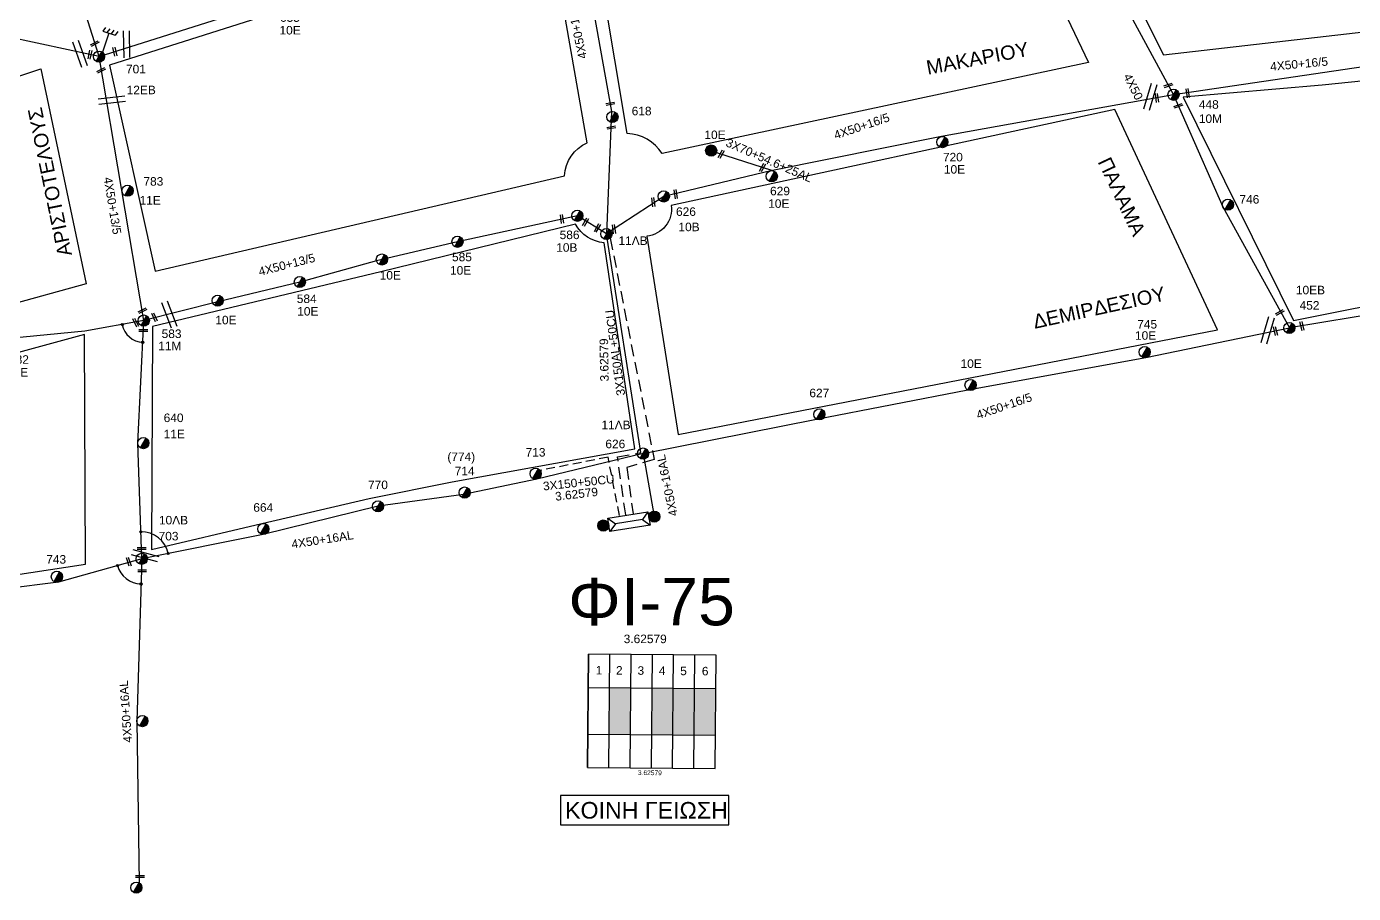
# Model space of a CAD drawing. Header units: millimetres. Extents: x 72 to 3039, y -786 to 786.
# Drawn here: x 650.9 to 931, y 129.3 to 312.3 of the extents above; entities that cross this region are included whole.
import ezdxf
from ezdxf.enums import TextEntityAlignment as Align

# ---------------------------------------------------------------- set-up
doc = ezdxf.new("R2010")
doc.units = ezdxf.units.MM
doc.linetypes.add('DASHED', pattern=[19.05, 12.7, -6.35])
for name, color, linetype in [('Άγνωστα', 7, 'Continuous'), ('Ασφαλειοκιβώτια Χ.Τ 6 αναχωρήσεων', 7, 'Continuous'), ('Γέφυρες Εναέριου Δικτύου', 7, 'Continuous'), ('Γείωση', 7, 'Continuous'), ('Γυμνά εναέρια ΧΤ (3Φ)   4x50AL', 7, 'Continuous'), ('Γυμνά εναέρια ΧΤ και ΦΟΠ (3Φ)   4x50+16AL', 7, 'Continuous'), ('Επιγραφές - Σχήματα', 7, 'Continuous'), ('Καλώδια ΧΤ   3x150+50CU', 7, 'DASHED'), ('Καλώδια ΧΤ   3x150AL+50CU', 7, 'DASHED'), ('Μηχανική τομή', 7, 'Continuous'), ('Στύλος Ξύλινος', 7, 'Continuous'), ('Στύλος Ξύλινος @ 1', 7, 'Continuous'), ('Στύλος ΦΜ', 7, 'Continuous'), ('Στύλος ΦΜ @ 1', 7, 'Continuous'), ('Συνδέσεις', 7, 'Continuous'), ('Συνεστραμμένα ΧΤ   3x70+54.6+25 AL', 7, 'SYN_LINE'), ('Τομή', 7, 'Continuous'), ('Υποσταθμός πόλεως', 7, 'Continuous'), ('Υπόβαθρο ΔΕΗ', 7, 'Continuous')]:
    doc.layers.add(name, color=color, linetype=linetype)
doc.styles.get("Standard").update_dxf_attribs({"font": 'arial.ttf'})
doc.linetypes.add('SYN_LINE', pattern='A,0.5,-0.0001,["/\\/\\/\\/",Standard,S=0.1,R=0,X=0,Y=-0.05],-0.25', length=0.7501)

# ---------------------------------------------------------------- blocks, each defined once
blk = doc.blocks.new('ΥΠΑΡΧΩΝ ΤΣΙΜΕΝΤΕΝΙΟΣ ΣΤΥΛΟΣ')
at = {"layer": 'Στύλος ΦΜ'}
blk.add_hatch(color=7, dxfattribs=at).paths.add_polyline_path([(-1.29, -2.28, 0.574793), (2.62, 0, 0.268822), (1.3, 2.27)])
at = {"layer": 'Στύλος ΦΜ', "color": 7}
blk.add_line((-1.29, -2.28), (1.3, 2.27), dxfattribs=at)
blk.add_circle((0, 0), 2.62, dxfattribs=at)
at = {"layer": 'Στύλος ΦΜ', "flags": 4}
for tag, p in [('ΤΥΠΟΣ', (-4.91, 3.03)), ('ΑΡΙΘΜΟΣ', (-4.68, 8.05))]:
    blk.add_attdef(tag, p, '', height=4, dxfattribs=at)
blk = doc.blocks.new('ΓΕΙΩΣΗ')
at = {"layer": 'Γείωση', "ltscale": 40}
for p, q in [((-2.34, 11.45), (-3, 9.45)), ((-0.34, 11.45), (-1, 9.45)), ((0, 9.45), (0, 0)), ((1.66, 11.45), (1, 9.45)), ((3.66, 11.45), (3, 9.45))]:
    blk.add_line(p, q, dxfattribs=at)
blk.add_lwpolyline([(-3, 9.45), (3, 9.45)], dxfattribs=at)
blk = doc.blocks.new('ΤΟΜΗ')
at = {"layer": 'Τομή', "ltscale": 40}
for p, q in [((-5.68, 0), (5.68, 0)), ((5.68, -2.33), (-5.68, -2.33))]:
    blk.add_line(p, q, dxfattribs=at)
blk = doc.blocks.new('ΜΗΧΑΝΙΚΗ ΤΟΜΗ')
at = {"layer": 'Μηχανική τομή', "ltscale": 40}
for p, q in [((-1.89, 0.78), (1.89, 0.78)), ((1.89, 0), (-1.89, 0))]:
    blk.add_line(p, q, dxfattribs=at)
blk = doc.blocks.new('ΥΠΑΡΧΩΝ ΞΥΛΙΝΟΣ ΣΤΥΛΟΣ')
at = {"layer": 'Στύλος Ξύλινος'}
h = blk.add_hatch(color=7, dxfattribs=at)
h.paths.add_polyline_path([(-2.62, 0, 0.270008), (-1.29, -2.28), (1.3, 2.27, 0.576266)])
h.paths.add_polyline_path([(-1.29, -2.28, 0.574793), (2.62, 0, 0.268822), (1.3, 2.27)])
at = {"layer": 'Στύλος Ξύλινος', "color": 7}
blk.add_line((-1.29, -2.28), (1.3, 2.27), dxfattribs=at)
blk.add_circle((0, 0), 2.62, dxfattribs=at)
at = {"layer": 'Στύλος Ξύλινος', "flags": 4}
for tag, p in [('ΑΡΙΘΜΟΣ', (-4.91, 8.6)), ('ΤΥΠΟΣ', (-4.85, 3.39))]:
    blk.add_attdef(tag, p, '', height=4, dxfattribs=at)
blk = doc.blocks.new('ΥΠΟΣΤΑΘΜΟΣ ΠΟΛΕΩΣ')
at = {"layer": 'Υποσταθμός πόλεως', "linetype": 'Continuous', "ltscale": 40}
blk.add_lwpolyline([(-8.57, 2.82), (8.57, 2.82), (8.57, -2.82), (-8.57, -2.82)], close=True, dxfattribs=at)
for points in [[(-5.75, 0), (-8.57, 2.82)], [(5.75, 0), (8.57, 2.82)], [(-8.57, -2.82), (-5.75, 0)], [(-5.75, 0), (5.75, 0)], [(8.57, -2.82), (5.75, 0)]]:
    blk.add_lwpolyline(points, dxfattribs=at)
at = {"layer": 'Υποσταθμός πόλεως', "linetype": 'SYN_LINE', "ltscale": 40, "flags": 1}
for tag, p in [('ΜΕΤΑΣΧΗΜΑΤΙΣΜΟΣ', (10.6, 2.39)), ('ΙΣΧΥΣ', (10.58, -0.41)), ('ΑΡΙΘΜΟΣ', (10.7, -3.13))]:
    blk.add_attdef(tag, p, '', height=1.8, dxfattribs=at)
blk = doc.blocks.new('ΑΣΦΑΛΕΙΟΚΙΒΩΤΙΟ ΥΠΟΣΤΑΘΜΟΥ 6Α ΑΝΑΧΩΡΗΣΕΩΝ__')
at = {"layer": 'Ασφαλειοκιβώτια Χ.Τ 6 αναχωρήσεων', "ltscale": 40}
for p, q in [((0, 0), (0.21, 23.91)), ((4.5, -0.04), (4.71, 23.87)), ((9, -0.08), (9.21, 23.83)), ((13.5, -0.12), (13.71, 23.79)), ((18, -0.16), (18.21, 23.75)), ((22.5, -0.2), (22.71, 23.71)), ((0.15, 16.87), (27.15, 16.63)), ((0.06, 7.04), (27.06, 6.81))]:
    blk.add_line(p, q, dxfattribs=at)
at = {"layer": 'Ασφαλειοκιβώτια Χ.Τ 6 αναχωρήσεων'}
blk.add_lwpolyline([(27, -0.24), (27.21, 23.67), (0.21, 23.91), (0, 0)], close=True, dxfattribs=at)
for s, p in [('1', (1.76, 19.61)), ('2', (6.04, 19.58)), ('3', (10.58, 19.54)), ('4', (15.09, 19.5)), ('5', (19.59, 19.46)), ('6', (24.16, 19.42))]:
    blk.add_text(s, height=1.8, dxfattribs=at).set_placement(p)
at = {"layer": 'Ασφαλειοκιβώτια Χ.Τ 6 αναχωρήσεων', "ltscale": 40}
for tag, height, rotation, p in [('ΟΝΟΜΑ', 2.5, 359.3011, (13.67, 25.23)), ('ΚΕΙΜΕΝΟ 1', 1, 89.5008, (2.2, 3.87)), ('ΚΕΙΜΕΝΟ 2', 1, 89.5008, (6.56, 3.83)), ('ΚΕΙΜΕΝΟ 3', 1, 89.5008, (11.26, 3.79)), ('ΚΕΙΜΕΝΟ 4', 1, 89.5008, (15.74, 3.75)), ('ΚΕΙΜΕΝΟ 5', 1, 89.5008, (20.16, 3.71)), ('ΚΕΙΜΕΝΟ 6', 1, 89.5008, (24.62, 3.67)), ('ΣΧ', 1, 359.3011, (13.19, -1.13))]:
    blk.add_attdef(tag, text='', height=height, rotation=rotation, dxfattribs=at).set_placement(p, align=Align.MIDDLE_CENTER)
blk = doc.blocks.new('_ΣΥΝΔΕΣΗ')
at = {"layer": 'Συνδέσεις', "linetype": 'SYN_LINE', "ltscale": 40}
blk.add_hatch(color=256, dxfattribs=at).paths.add_polyline_path([(0.5, -0.01, 1), (-0.5, -0.01, 1)])
at = {"layer": 'Συνδέσεις'}
blk.add_circle((0, -0.01), 0.5, dxfattribs=at)

msp = doc.modelspace()

# ---------------------------------------------------------------- hatches: boundary and pattern name
at = {"layer": 'Ασφαλειοκιβώτια Χ.Τ 6 αναχωρήσεων'}
for color, points in [(133, [(773.84, 162.95), (778.34, 162.91), (778.43, 172.74), (773.93, 172.78)]), (6, [(782.84, 162.87), (787.34, 162.83), (787.43, 172.66), (782.93, 172.7)]), (30, [(787.34, 162.83), (791.84, 162.79), (791.93, 172.62), (787.43, 172.66)]), (62, [(796.43, 172.58), (791.93, 172.62), (791.84, 162.79), (796.34, 162.75)])]:
    msp.add_hatch(color=color, dxfattribs=at).paths.add_polyline_path(points)

# ---------------------------------------------------------------- linework, layer by layer
at = {"layer": 'Άγνωστα', "color": 30}
msp.add_lwpolyline([(666.2, 305.94), (704.75, 318.17), (723.82, 324.57), (740.42, 329.65), (766.55, 337.99)], dxfattribs=at)
at = {"layer": 'Άγνωστα', "color": 30, "linetype": 'DASHED', "ltscale": 0.2}
msp.add_lwpolyline([(777.36, 209.28), (775.62, 221.45), (780.58, 222.38)], dxfattribs=at)
at = {"layer": 'Άγνωστα', "ltscale": 20}
msp.add_lwpolyline([(781.03, 222.17), (783.4, 208.87)], dxfattribs=at)
at = {"layer": 'Γέφυρες Εναέριου Δικτύου', "ltscale": 20}
for centre, radius, start, end in [((675.65, 250.24), 4.61, 190.1617, 267.1714), ((675.21, 199.96), 5.69, 11.3088, 91.9812), ((675.21, 199.96), 5.31, 195.5724, 268.2643)]:
    msp.add_arc(centre, radius, start, end, dxfattribs=at)
at = {"layer": 'Γυμνά εναέρια ΧΤ (3Φ)   4x50AL', "color": 173}
msp.add_lwpolyline([(666.2, 305.94), (657.74, 332.82), (645.39, 359.38), (612.9, 402.44)], dxfattribs=at)
at = {"layer": 'Γυμνά εναέρια ΧΤ (3Φ)   4x50AL', "color": 30}
for points in [[(863.2, 358.78), (874.45, 332.21), (893, 297.89), (903.38, 274.27), (917.45, 248.68)], [(675.65, 250.24), (663.17, 248), (647.3, 246.49), (625.4, 240.25), (604.9, 234.75), (586.11, 227.92), (567.08, 224.2)]]:
    msp.add_lwpolyline(points, dxfattribs=at)
at = {"layer": 'Γυμνά εναέρια ΧΤ (3Φ)   4x50AL', "color": 6}
msp.add_lwpolyline([(1019.76, 275.18), (997.54, 269.3), (968.46, 259.22), (944.76, 253.2), (917.45, 248.68)], dxfattribs=at)
at = {"layer": 'Γυμνά εναέρια ΧΤ και ΦΟΠ (3Φ)   4x50+16AL', "color": 30}
for points in [[(766.55, 337.99), (774.36, 294.36), (773.3, 268.51)], [(975.74, 306.9), (935.42, 304.16), (893, 297.89)]]:
    msp.add_lwpolyline(points, dxfattribs=at)
at = {"layer": 'Γυμνά εναέρια ΧΤ και ΦΟΠ (3Φ)   4x50+16AL', "color": 2}
msp.add_lwpolyline([(666.2, 305.94), (646.57, 310.17), (619.55, 301.14), (599.81, 293.99), (576.86, 284.94), (546.97, 273.73)], dxfattribs=at)
at = {"layer": 'Γυμνά εναέρια ΧΤ και ΦΟΠ (3Φ)   4x50+16AL', "color": 6}
for points in [[(675.21, 199.96), (674.37, 224.38), (675.65, 250.24), (666.2, 305.94)], [(781.03, 222.17), (758.62, 216.77), (743.15, 213.55), (725.09, 211.04), (700.87, 205.09), (675.21, 199.96)]]:
    msp.add_lwpolyline(points, dxfattribs=at)
at = {"layer": 'Γυμνά εναέρια ΧΤ και ΦΟΠ (3Φ)   4x50+16AL', "color": 62}
msp.add_lwpolyline([(893, 297.89), (844, 289.06), (807.97, 281.85), (785.41, 276.43), (773.3, 268.51)], dxfattribs=at)
at = {"layer": 'Γυμνά εναέρια ΧΤ και ΦΟΠ (3Φ)   4x50+16AL', "color": 30, "ltscale": 0.2}
msp.add_lwpolyline([(780.58, 222.38), (773.3, 268.51), (767.17, 272.35), (741.87, 266.86), (724.75, 262.86), (708.58, 258.37), (691.24, 254.19), (675.65, 250.24)], dxfattribs=at)
at = {"layer": 'Γυμνά εναέρια ΧΤ και ΦΟΠ (3Φ)   4x50+16AL', "color": 133}
msp.add_lwpolyline([(781.03, 222.17), (817.67, 229.42), (849.57, 235.6), (887.13, 242.42), (917.46, 248.68)], dxfattribs=at)
at = {"layer": 'Γυμνά εναέρια ΧΤ και ΦΟΠ (3Φ)   4x50+16AL', "color": 85}
for points in [[(675.21, 199.96), (657.62, 195.04), (635.23, 192.22), (615.59, 188.68), (603.11, 187.11)], [(675.21, 199.96), (674.18, 165.71), (674.65, 131.6)]]:
    msp.add_lwpolyline(points, dxfattribs=at)
at = {"layer": 'Επιγραφές - Σχήματα', "color": 190}
msp.add_lwpolyline([(763.62, 143.82), (799.13, 143.82), (799.13, 149.99), (763.62, 149.99)], close=True, dxfattribs=at)
at = {"layer": 'Καλώδια ΧΤ   3x150+50CU', "color": 6, "ltscale": 0.15}
msp.add_lwpolyline([(776.05, 209.1), (773.65, 221.43), (759.31, 218.6)], dxfattribs=at)
at = {"layer": 'Καλώδια ΧΤ   3x150AL+50CU', "color": 62, "ltscale": 0.2}
msp.add_lwpolyline([(774.09, 267.64), (783.38, 220.93), (777.64, 219.25), (778.91, 209.48)], dxfattribs=at)
at = {"layer": 'Συνεστραμμένα ΧΤ   3x70+54.6+25 AL', "color": 62, "ltscale": 15}
msp.add_lwpolyline([(808.2, 281.88), (794.86, 286.23)], dxfattribs=at)
at = {"layer": 'Υπόβαθρο ΔΕΗ'}
for points in [[(984.19, 361.31), (868.88, 350.06), (890.86, 306.34), (976.75, 316.16), (984.19, 361.31)], [(562.7, 270.73), (583.55, 277.68), (593.84, 282.32), (609, 288.37), (653.93, 303.37), (663.51, 257.98), (612.96, 244.07), (598.51, 239.33), (587.1, 234.02), (578.51, 231.52), (562.7, 270.73)], [(974.63, 305.02), (949.78, 302.55), (924.35, 299.94), (895.01, 297.39), (918.36, 250.26), (944.76, 255.56), (966.83, 259.99), (974.63, 305.02)], [(663.32, 198.83), (663.12, 247.31), (603.94, 231.16), (593.11, 227.1), (586.4, 223.74), (582.66, 222.57), (594.02, 188.26), (663.32, 198.83)]]:
    msp.add_lwpolyline(points, dxfattribs=at)
for points in [[(769.8, 336.85), (854.14, 348.53), (875.03, 304.73), (785.04, 285.49, 0.243065), (777.67, 289.72), (769.8, 336.85)], [(761.21, 333.61), (668.44, 304.15), (678.02, 260.63), (764.42, 280.8, -0.277941), (769.23, 287.77), (761.21, 333.61)], [(902.26, 248.31), (880.61, 294.75), (786.98, 274.54, -0.427728), (781.84, 268.06), (788.47, 226.21), (902.26, 248.31)], [(677.27, 201.9), (700.59, 207.42), (723.25, 212.71), (740.76, 216.2), (779.31, 223.17), (772.8, 266.67, -0.25383), (766.78, 270.6), (725.67, 260.52), (677.49, 249), (677.27, 201.9)]]:
    msp.add_lwpolyline(points, format="xyb", dxfattribs=at)

# ---------------------------------------------------------------- block references
at = {"layer": 'Ασφαλειοκιβώτια Χ.Τ 6 αναχωρήσεων'}
ref = msp.add_blockref('ΑΣΦΑΛΕΙΟΚΙΒΩΤΙΟ ΥΠΟΣΤΑΘΜΟΥ 6Α ΑΝΑΧΩΡΗΣΕΩΝ__', (769.28, 155.95), dxfattribs=at)
ref.add_attrib('ΣΧ', '3.62579', dxfattribs={"ltscale": 40, "height": 1, "rotation": 359.3011}).set_placement((782.47, 154.82), align=Align.MIDDLE_CENTER)
at = {"layer": 'Γείωση', "xscale": 0.4499999999998447, "yscale": 0.4499999999998447, "zscale": 0.4499999999998447, "rotation": 341.3608123780351}
msp.add_blockref('ΓΕΙΩΣΗ', (666.94, 306.86), dxfattribs=at)
at = {"layer": 'Μηχανική τομή'}
for p, xscale, yscale, zscale, rotation in [((665.38, 308.53), 0.4999999999999175, 0.4999999999999175, 0.4999999999999175, 26.90664696949336), ((664.08, 306.4), 0.4999999999999016, 0.4999999999999016, 0.4999999999999016, 257.3414872070115), ((669.34, 306.94), 0.4999999999999206, 0.4999999999999206, 0.4999999999999206, 283.4521363984528), ((666.72, 302.89), 0.4999999999999175, 0.4999999999999175, 0.4999999999999175, 26.90664696949336), ((891.83, 300.05), 0.4999999999997847, 0.4999999999997847, 0.4999999999997847, 198.6449932589422), ((889.68, 297.25), 0.4999999999998553, 0.4999999999998553, 0.4999999999998553, 97.91119188946402), ((896.18, 298.25), 0.4999999999998553, 0.4999999999998553, 0.4999999999998553, 97.91119188946402), ((774.1, 296.18), 0.4999999999997565, 0.4999999999997565, 0.4999999999997565, 189.2976279951109), ((893.94, 295.74), 0.4999999999997847, 0.4999999999997847, 0.4999999999997847, 198.6449932589422), ((774.3, 291.16), 0.4999999999997565, 0.4999999999997565, 0.4999999999997565, 189.2976279951109), ((797.68, 285.24), 0.4999999999998969, 0.4999999999998969, 0.4999999999998969, 59.95148867178274), ((806.42, 282.42), 0.4999999999998969, 0.4999999999998969, 0.4999999999998969, 59.95148867178274), ((788.11, 276.95), 0.4999999999998553, 0.4999999999998553, 0.4999999999998553, 97.91119188946402), ((783.37, 275.25), 0.4999999999998553, 0.4999999999998553, 0.4999999999998553, 97.91119188946402), ((764.1, 271.7), 0.4999999999998553, 0.4999999999998553, 0.4999999999998553, 97.91119188946402), ((769.05, 270.92), 0.4999999999998864, 0.4999999999998864, 0.4999999999998864, 59.95148867178482), ((771.57, 269.68), 0.4999999999998969, 0.4999999999998969, 0.4999999999998969, 59.95148867178274), ((775.08, 269.56), 0.4999999999998553, 0.4999999999998553, 0.4999999999998553, 97.91119188946402), ((675.27, 252.48), 0.4999999999999111, 0.4999999999999111, 0.4999999999999111, 207.0218256909921), ((915.51, 251.76), 0.4999999999997708, 0.4999999999997708, 0.4999999999997708, 29.91992521903267), ((674.1, 249.89), 0.4999999999999088, 0.4999999999999088, 0.4999999999999088, 115.1477417711237), ((678.1, 251.02), 0.4999999999999088, 0.4999999999999088, 0.4999999999999088, 115.1477417711237), ((920.28, 249.12), 0.4999999999997619, 0.4999999999997619, 0.4999999999997619, 103.9647114251165), ((914.71, 248.07), 0.4999999999997619, 0.4999999999997619, 0.4999999999997619, 103.9647114251165), ((672.28, 199.29), 0.4999999999999156, 0.4999999999999156, 0.4999999999999156, 288.4660415104709)]:
    msp.add_blockref('ΜΗΧΑΝΙΚΗ ΤΟΜΗ', p, dxfattribs=dict(at, xscale=xscale, yscale=yscale, zscale=zscale, rotation=rotation))
for p, xscale, yscale, zscale in [((675.54, 247.95), 0.4999999999998863, 0.4999999999998863, 0.4999999999998863), ((675.21, 201.94), 0.4999999999998863, 0.4999999999998863, 0.4999999999998863), ((675.3, 197.24), 0.4999999999999111, 0.4999999999999111, 0.4999999999999111), ((674.82, 132.72), 0.4999999999998863, 0.4999999999998863, 0.4999999999998863)]:
    msp.add_blockref('ΜΗΧΑΝΙΚΗ ΤΟΜΗ', p, dxfattribs=dict(at, xscale=xscale, yscale=yscale, zscale=zscale))
at = {"layer": 'Στύλος Ξύλινος @ 1', "ltscale": 40}
ref = msp.add_blockref('ΥΠΑΡΧΩΝ ΞΥΛΙΝΟΣ ΣΤΥΛΟΣ', (795.41, 286.12), dxfattribs=dict(at, xscale=0.4499999999998181, yscale=0.4499999999998181, zscale=0.4499999999998181))
ref.add_attrib('ΤΥΠΟΣ', '10Ε', (793.98, 288.54), dxfattribs={"layer": 'Στύλος Ξύλινος', "height": 1.8, "flags": 4})
at = {"layer": 'Στύλος Ξύλινος @ 1', "ltscale": 40, "xscale": 0.4499999999998181, "yscale": 0.4499999999998181, "zscale": 0.4499999999998181}
for p in [(783.4, 208.87), (772.64, 206.98)]:
    msp.add_blockref('ΥΠΑΡΧΩΝ ΞΥΛΙΝΟΣ ΣΤΥΛΟΣ', p, dxfattribs=at)
at = {"layer": 'Στύλος ΦΜ @ 1', "ltscale": 40}
ref = msp.add_blockref('ΥΠΑΡΧΩΝ ΤΣΙΜΕΝΤΕΝΙΟΣ ΣΤΥΛΟΣ', (704.75, 318.17), dxfattribs=dict(at, xscale=0.4499999999998181, yscale=0.4499999999998181, zscale=0.4499999999998181))
ref.add_attrib('ΤΥΠΟΣ', '10Ε', (704.29, 310.61), dxfattribs={"layer": 'Στύλος ΦΜ', "height": 1.8, "flags": 4})
ref.add_attrib('ΑΡΙΘΜΟΣ', '635', (704.39, 313.28), dxfattribs={"layer": 'Στύλος ΦΜ', "height": 1.8, "flags": 4})
ref = msp.add_blockref('ΥΠΑΡΧΩΝ ΤΣΙΜΕΝΤΕΝΙΟΣ ΣΤΥΛΟΣ', (666.2, 305.94), dxfattribs=dict(at, xscale=0.4499999999998181, yscale=0.4499999999998181, zscale=0.4499999999998181))
ref.add_attrib('ΤΥΠΟΣ', '12ΕΒ', (672.03, 298), dxfattribs={"layer": 'Στύλος ΦΜ', "height": 1.8, "flags": 4})
ref.add_attrib('ΑΡΙΘΜΟΣ', '701', (671.89, 302.41), dxfattribs={"layer": 'Στύλος ΦΜ', "height": 1.8, "flags": 4})
ref = msp.add_blockref('ΥΠΑΡΧΩΝ ΤΣΙΜΕΝΤΕΝΙΟΣ ΣΤΥΛΟΣ', (893, 297.89), dxfattribs=dict(at, xscale=0.4499999999998181, yscale=0.4499999999998181, zscale=0.4499999999998181))
ref.add_attrib('ΤΥΠΟΣ', '10Μ', (898.35, 291.94), dxfattribs={"layer": 'Στύλος ΦΜ', "height": 1.8, "flags": 4})
ref.add_attrib('ΑΡΙΘΜΟΣ', '448', (898.35, 294.94), dxfattribs={"layer": 'Στύλος ΦΜ', "height": 1.8, "flags": 4})
ref = msp.add_blockref('ΥΠΑΡΧΩΝ ΤΣΙΜΕΝΤΕΝΙΟΣ ΣΤΥΛΟΣ', (774.57, 293.2), dxfattribs=dict(at, xscale=0.4499999999998181, yscale=0.4499999999998181, zscale=0.4499999999998181))
ref.add_attrib('ΑΡΙΘΜΟΣ', '618', (778.63, 293.56), dxfattribs={"layer": 'Στύλος ΦΜ', "height": 1.8, "flags": 4})
ref = msp.add_blockref('ΥΠΑΡΧΩΝ ΤΣΙΜΕΝΤΕΝΙΟΣ ΣΤΥΛΟΣ', (844.21, 287.9), dxfattribs=dict(at, xscale=0.4499999999998181, yscale=0.4499999999998181, zscale=0.4499999999998181))
ref.add_attrib('ΤΥΠΟΣ', '10Ε', (844.53, 281.25), dxfattribs={"layer": 'Στύλος ΦΜ', "height": 1.8, "flags": 4})
ref.add_attrib('ΑΡΙΘΜΟΣ', '720', (844.33, 283.83), dxfattribs={"layer": 'Στύλος ΦΜ', "height": 1.8, "flags": 4})
ref = msp.add_blockref('ΥΠΑΡΧΩΝ ΤΣΙΜΕΝΤΕΝΙΟΣ ΣΤΥΛΟΣ', (672.21, 277.64), dxfattribs=dict(at, xscale=0.4499999999998181, yscale=0.4499999999998181, zscale=0.4499999999998181))
ref.add_attrib('ΤΥΠΟΣ', '11Ε', (674.74, 274.71), dxfattribs={"layer": 'Στύλος ΦΜ', "height": 1.8, "flags": 4})
ref.add_attrib('ΑΡΙΘΜΟΣ', '783', (675.57, 278.71), dxfattribs={"layer": 'Στύλος ΦΜ', "height": 1.8, "flags": 4})
ref = msp.add_blockref('ΥΠΑΡΧΩΝ ΤΣΙΜΕΝΤΕΝΙΟΣ ΣΤΥΛΟΣ', (808.2, 280.7), dxfattribs=dict(at, xscale=0.4499999999998181, yscale=0.4499999999998181, zscale=0.4499999999998181))
ref.add_attrib('ΤΥΠΟΣ', '10Ε', (807.44, 274.03), dxfattribs={"layer": 'Στύλος ΦΜ', "height": 1.8, "flags": 4})
ref.add_attrib('ΑΡΙΘΜΟΣ', '629', (807.84, 276.68), dxfattribs={"layer": 'Στύλος ΦΜ', "height": 1.8, "flags": 4})
ref = msp.add_blockref('ΥΠΑΡΧΩΝ ΤΣΙΜΕΝΤΕΝΙΟΣ ΣΤΥΛΟΣ', (785.41, 276.43), dxfattribs=dict(at, xscale=0.4499999999998181, yscale=0.4499999999998181, zscale=0.4499999999998181))
ref.add_attrib('ΤΥΠΟΣ', '10Β', (788.5, 269.1), dxfattribs={"layer": 'Στύλος ΦΜ', "height": 1.8, "flags": 4})
ref.add_attrib('ΑΡΙΘΜΟΣ', '626', (787.99, 272.33), dxfattribs={"layer": 'Στύλος ΦΜ', "height": 1.8, "flags": 4})
ref = msp.add_blockref('ΥΠΑΡΧΩΝ ΤΣΙΜΕΝΤΕΝΙΟΣ ΣΤΥΛΟΣ', (904.48, 274.7), dxfattribs=dict(at, xscale=0.4499999999998181, yscale=0.4499999999998181, zscale=0.4499999999998181))
ref.add_attrib('ΑΡΙΘΜΟΣ', '746', (906.92, 274.92), dxfattribs={"layer": 'Στύλος ΦΜ', "height": 1.8, "flags": 4})
ref = msp.add_blockref('ΥΠΑΡΧΩΝ ΤΣΙΜΕΝΤΕΝΙΟΣ ΣΤΥΛΟΣ', (767.16, 272.35), dxfattribs=dict(at, xscale=0.4499999999998181, yscale=0.4499999999998181, zscale=0.4499999999998181))
ref.add_attrib('ΤΥΠΟΣ', '10Β', (762.7, 264.76), dxfattribs={"layer": 'Στύλος ΦΜ', "height": 1.8, "flags": 4})
ref.add_attrib('ΑΡΙΘΜΟΣ', '586', (763.42, 267.43), dxfattribs={"layer": 'Στύλος ΦΜ', "height": 1.8, "flags": 4})
ref = msp.add_blockref('ΥΠΑΡΧΩΝ ΤΣΙΜΕΝΤΕΝΙΟΣ ΣΤΥΛΟΣ', (773.3, 268.51), dxfattribs=dict(at, xscale=0.4499999999998181, yscale=0.4499999999998181, zscale=0.4499999999998181))
ref.add_attrib('ΤΥΠΟΣ', '11ΛΒ', (775.84, 266.2), dxfattribs={"layer": 'Στύλος ΦΜ', "height": 1.8, "flags": 4})
ref = msp.add_blockref('ΥΠΑΡΧΩΝ ΤΣΙΜΕΝΤΕΝΙΟΣ ΣΤΥΛΟΣ', (741.86, 266.86), dxfattribs=dict(at, xscale=0.4499999999998181, yscale=0.4499999999998181, zscale=0.4499999999998181))
ref.add_attrib('ΤΥΠΟΣ', '10Ε', (740.29, 259.93), dxfattribs={"layer": 'Στύλος ΦΜ', "height": 1.8, "flags": 4})
ref.add_attrib('ΑΡΙΘΜΟΣ', '585', (740.71, 262.76), dxfattribs={"layer": 'Στύλος ΦΜ', "height": 1.8, "flags": 4})
ref = msp.add_blockref('ΥΠΑΡΧΩΝ ΤΣΙΜΕΝΤΕΝΙΟΣ ΣΤΥΛΟΣ', (725.9, 263.13), dxfattribs=dict(at, xscale=0.4499999999998181, yscale=0.4499999999998181, zscale=0.4499999999998181))
ref.add_attrib('ΤΥΠΟΣ', '10Ε', (725.44, 258.89), dxfattribs={"layer": 'Στύλος ΦΜ', "height": 1.8, "flags": 4})
ref = msp.add_blockref('ΥΠΑΡΧΩΝ ΤΣΙΜΕΝΤΕΝΙΟΣ ΣΤΥΛΟΣ', (708.58, 258.37), dxfattribs=dict(at, xscale=0.4499999999998181, yscale=0.4499999999998181, zscale=0.4499999999998181))
ref.add_attrib('ΤΥΠΟΣ', '10Ε', (708.03, 251.29), dxfattribs={"layer": 'Στύλος ΦΜ', "height": 1.8, "flags": 4})
ref.add_attrib('ΑΡΙΘΜΟΣ', '584', (707.94, 253.94), dxfattribs={"layer": 'Στύλος ΦΜ', "height": 1.8, "flags": 4})
ref = msp.add_blockref('ΥΠΑΡΧΩΝ ΤΣΙΜΕΝΤΕΝΙΟΣ ΣΤΥΛΟΣ', (691.24, 254.44), dxfattribs=dict(at, xscale=0.4499999999998181, yscale=0.4499999999998181, zscale=0.4499999999998181))
ref.add_attrib('ΤΥΠΟΣ', '10Ε', (690.75, 249.45), dxfattribs={"layer": 'Στύλος ΦΜ', "height": 1.8, "flags": 4})
ref = msp.add_blockref('ΥΠΑΡΧΩΝ ΤΣΙΜΕΝΤΕΝΙΟΣ ΣΤΥΛΟΣ', (917.45, 248.68), dxfattribs=dict(at, xscale=0.4499999999998181, yscale=0.4499999999998181, zscale=0.4499999999998181))
ref.add_attrib('ΤΥΠΟΣ', '10ΕΒ', (918.83, 255.78), dxfattribs={"layer": 'Στύλος ΦΜ', "height": 1.8, "flags": 4})
ref.add_attrib('ΑΡΙΘΜΟΣ', '452', (919.61, 252.55), dxfattribs={"layer": 'Στύλος ΦΜ', "height": 1.8, "flags": 4})
ref = msp.add_blockref('ΥΠΑΡΧΩΝ ΤΣΙΜΕΝΤΕΝΙΟΣ ΣΤΥΛΟΣ', (675.64, 250.24), dxfattribs=dict(at, xscale=0.4499999999998181, yscale=0.4499999999998181, zscale=0.4499999999998181))
ref.add_attrib('ΤΥΠΟΣ', '11Μ', (678.69, 243.99), dxfattribs={"layer": 'Στύλος ΦΜ', "height": 1.8, "flags": 4})
ref.add_attrib('ΑΡΙΘΜΟΣ', '583', (679.41, 246.56), dxfattribs={"layer": 'Στύλος ΦΜ', "height": 1.8, "flags": 4})
ref = msp.add_blockref('ΥΠΑΡΧΩΝ ΤΣΙΜΕΝΤΕΝΙΟΣ ΣΤΥΛΟΣ', (886.92, 243.58), dxfattribs=dict(at, xscale=0.4499999999998181, yscale=0.4499999999998181, zscale=0.4499999999998181))
ref.add_attrib('ΤΥΠΟΣ', '10Ε', (884.87, 246.19), dxfattribs={"layer": 'Στύλος ΦΜ', "height": 1.8, "flags": 4})
ref.add_attrib('ΑΡΙΘΜΟΣ', '745', (885.34, 248.56), dxfattribs={"layer": 'Στύλος ΦΜ', "height": 1.8, "flags": 4})
ref = msp.add_blockref('ΥΠΑΡΧΩΝ ΤΣΙΜΕΝΤΕΝΙΟΣ ΣΤΥΛΟΣ', (647.41, 245.32), dxfattribs=dict(at, xscale=0.4499999999998181, yscale=0.4499999999998181, zscale=0.4499999999998181))
ref.add_attrib('ΤΥΠΟΣ', '10Ε', (646.77, 238.41), dxfattribs={"layer": 'Στύλος ΦΜ', "height": 1.8, "flags": 4})
ref.add_attrib('ΑΡΙΘΜΟΣ', '582', (647.2, 241.12), dxfattribs={"layer": 'Στύλος ΦΜ', "height": 1.8, "flags": 4})
ref = msp.add_blockref('ΥΠΑΡΧΩΝ ΤΣΙΜΕΝΤΕΝΙΟΣ ΣΤΥΛΟΣ', (850.16, 236.63), dxfattribs=dict(at, xscale=0.4499999999998181, yscale=0.4499999999998181, zscale=0.4499999999998181))
ref.add_attrib('ΑΡΙΘΜΟΣ', '10Ε', (848.05, 240.25), dxfattribs={"layer": 'Στύλος ΦΜ', "height": 1.8, "flags": 4})
ref = msp.add_blockref('ΥΠΑΡΧΩΝ ΤΣΙΜΕΝΤΕΝΙΟΣ ΣΤΥΛΟΣ', (818.25, 230.44), dxfattribs=dict(at, xscale=0.4499999999998181, yscale=0.4499999999998181, zscale=0.4499999999998181))
ref.add_attrib('ΑΡΙΘΜΟΣ', '627', (816.14, 234.06), dxfattribs={"layer": 'Στύλος ΦΜ', "height": 1.8, "flags": 4})
ref = msp.add_blockref('ΥΠΑΡΧΩΝ ΤΣΙΜΕΝΤΕΝΙΟΣ ΣΤΥΛΟΣ', (675.55, 224.38), dxfattribs=dict(at, xscale=0.4499999999998181, yscale=0.4499999999998181, zscale=0.4499999999998181))
ref.add_attrib('ΤΥΠΟΣ', '11Ε', (679.84, 225.39), dxfattribs={"layer": 'Στύλος ΦΜ', "height": 1.8, "flags": 4})
ref.add_attrib('ΑΡΙΘΜΟΣ', '640', (679.84, 228.82), dxfattribs={"layer": 'Στύλος ΦΜ', "height": 1.8, "flags": 4})
ref = msp.add_blockref('ΥΠΑΡΧΩΝ ΤΣΙΜΕΝΤΕΝΙΟΣ ΣΤΥΛΟΣ', (781.03, 222.17), dxfattribs=dict(at, xscale=0.4499999999998181, yscale=0.4499999999998181, zscale=0.4499999999998181))
ref.add_attrib('ΤΥΠΟΣ', '11ΛΒ', (772.25, 227.32), dxfattribs={"layer": 'Στύλος ΦΜ', "height": 1.8, "flags": 4})
ref.add_attrib('ΑΡΙΘΜΟΣ', '626', (773.08, 223.3), dxfattribs={"layer": 'Στύλος ΦΜ', "height": 1.8, "flags": 4})
ref = msp.add_blockref('ΥΠΑΡΧΩΝ ΤΣΙΜΕΝΤΕΝΙΟΣ ΣΤΥΛΟΣ', (743.37, 213.95), dxfattribs=dict(at, xscale=0.4499999999998181, yscale=0.4499999999998181, zscale=0.4499999999998181))
ref.add_attrib('ΤΥΠΟΣ', '(774)', (739.72, 220.59), dxfattribs={"layer": 'Στύλος ΦΜ', "height": 1.8, "flags": 4})
ref.add_attrib('ΑΡΙΘΜΟΣ', '714', (741.27, 217.58), dxfattribs={"layer": 'Στύλος ΦΜ', "height": 1.8, "flags": 4})
ref = msp.add_blockref('ΥΠΑΡΧΩΝ ΤΣΙΜΕΝΤΕΝΙΟΣ ΣΤΥΛΟΣ', (758.35, 217.91), dxfattribs=dict(at, xscale=0.4499999999998181, yscale=0.4499999999998181, zscale=0.4499999999998181))
ref.add_attrib('ΑΡΙΘΜΟΣ', '713', (756.24, 221.54), dxfattribs={"layer": 'Στύλος ΦΜ', "height": 1.8, "flags": 4})
ref = msp.add_blockref('ΥΠΑΡΧΩΝ ΤΣΙΜΕΝΤΕΝΙΟΣ ΣΤΥΛΟΣ', (725.09, 211.04), dxfattribs=dict(at, xscale=0.4499999999998181, yscale=0.4499999999998181, zscale=0.4499999999998181))
ref.add_attrib('ΑΡΙΘΜΟΣ', '770', (722.98, 214.67), dxfattribs={"layer": 'Στύλος ΦΜ', "height": 1.8, "flags": 4})
ref = msp.add_blockref('ΥΠΑΡΧΩΝ ΤΣΙΜΕΝΤΕΝΙΟΣ ΣΤΥΛΟΣ', (700.87, 206.27), dxfattribs=dict(at, xscale=0.4499999999998181, yscale=0.4499999999998181, zscale=0.4499999999998181))
ref.add_attrib('ΑΡΙΘΜΟΣ', '664', (698.76, 209.9), dxfattribs={"layer": 'Στύλος ΦΜ', "height": 1.8, "flags": 4})
ref = msp.add_blockref('ΥΠΑΡΧΩΝ ΤΣΙΜΕΝΤΕΝΙΟΣ ΣΤΥΛΟΣ', (675.21, 199.96), dxfattribs=dict(at, xscale=0.4499999999998181, yscale=0.4499999999998181, zscale=0.4499999999998181))
ref.add_attrib('ΤΥΠΟΣ', '10ΛΒ', (678.84, 207.22), dxfattribs={"layer": 'Στύλος ΦΜ', "height": 1.8, "flags": 4})
ref.add_attrib('ΑΡΙΘΜΟΣ', '703', (678.77, 203.85), dxfattribs={"layer": 'Στύλος ΦΜ', "height": 1.8, "flags": 4})
ref = msp.add_blockref('ΥΠΑΡΧΩΝ ΤΣΙΜΕΝΤΕΝΙΟΣ ΣΤΥΛΟΣ', (657.3, 196.18), dxfattribs=dict(at, xscale=0.4499999999998181, yscale=0.4499999999998181, zscale=0.4499999999998181))
ref.add_attrib('ΑΡΙΘΜΟΣ', '743', (655.05, 198.95), dxfattribs={"layer": 'Στύλος ΦΜ', "height": 1.8, "flags": 4})
at = {"layer": 'Στύλος ΦΜ @ 1', "ltscale": 40, "xscale": 0.4499999999998181, "yscale": 0.4499999999998181, "zscale": 0.4499999999998181}
for p in [(675.35, 165.71), (674.07, 130.58)]:
    msp.add_blockref('ΥΠΑΡΧΩΝ ΤΣΙΜΕΝΤΕΝΙΟΣ ΣΤΥΛΟΣ', p, dxfattribs=at)
at = {"layer": 'Συνδέσεις', "xscale": 0.4499999999998181, "yscale": 0.4499999999998181, "zscale": 0.4499999999998181}
for p in [(671.11, 249.43), (675.42, 245.64), (675.02, 205.65), (680.79, 201.08), (670.1, 198.54), (675.05, 194.66)]:
    msp.add_blockref('_ΣΥΝΔΕΣΗ', p, dxfattribs=at)
at = {"layer": 'Τομή'}
for p, xscale, yscale, zscale, rotation in [((671.43, 308.55), 0.5000000000000361, 0.5000000000000361, 0.5000000000000361, 90.8710330979062), ((662.72, 306.72), 0.5000000000000029, 0.5000000000000029, 0.5000000000000029, 289.38730503215), ((888.67, 297.29), 0.4999999999999897, 0.4999999999999897, 0.4999999999999897, 253.4385451203545), ((668.85, 297.33), 0.5000000000000193, 0.5000000000000193, 0.5000000000000193, 6.514401786032138), ((681.57, 251.74), 0.4999999999999259, 0.4999999999999259, 0.4999999999999259, 291.1767141103559), ((913.43, 248.01), 0.4999999999999897, 0.4999999999999897, 0.4999999999999897, 253.4385451203545), ((676.07, 201.21), 0.4999999999999356, 0.4999999999999356, 0.4999999999999356, 345.0862212757052)]:
    msp.add_blockref('ΤΟΜΗ', p, dxfattribs=dict(at, xscale=xscale, yscale=yscale, zscale=zscale, rotation=rotation))
at = {"layer": 'Υποσταθμός πόλεως', "xscale": 0.5000000000000332, "yscale": 0.5000000000000332, "zscale": 0.5000000000000332, "rotation": 188.8538146217026}
msp.add_blockref('ΥΠΟΣΤΑΘΜΟΣ ΠΟΛΕΩΣ', (778.05, 207.81), dxfattribs=at)

# ---------------------------------------------------------------- texts
at = {"layer": 'Γυμνά εναέρια ΧΤ (3Φ)   4x50AL', "char_height": 1.8, "attachment_point": 1}
for s, insert, width, rotation in [('4X50', (883.96, 302.61), 16.2172, 297.1841), ('4X50+13/5', (668.93, 280.66), 36.4294, 279.4279), ('4X50+13/5', (699.68, 261.39), 36.4294, 14.456)]:
    msp.add_mtext(s, dxfattribs=dict(at, insert=insert, width=width, rotation=rotation))
at = {"layer": 'Γυμνά εναέρια ΧΤ και ΦΟΠ (3Φ)   4x50+16AL', "char_height": 1.8, "width": 36.4294, "attachment_point": 1}
for s, insert, rotation in [('4X50+16AL', (767.44, 305.3), 101.9045), ('4X50+16/5', (913.33, 304.72), 5.3397), ('4X50+16/5', (821.1, 290.14), 18.8271), ('4X50+16/5', (851.16, 231.08), 18.8271), ('4X50+16AL', (786.6, 208.78), 101.9045), ('4X50+16AL', (706.69, 203.91), 8.7099), ('4X50+16AL', (671.38, 161.11), 93.9759)]:
    msp.add_mtext(s, dxfattribs=dict(at, insert=insert, rotation=rotation))
at = {"layer": 'Επιγραφές - Σχήματα', "width": 36.4294, "attachment_point": 1}
for s, insert, char_height, rotation in [('MAKAPΙΟY', (840.58, 305.05), 3, 10.61), ('APIΣTOTEΛΟΥΣ', (657.56, 263.53), 3, 101.6338), ('ΠAΛAMA', (879.66, 285.05), 3, 295.2474), ('ΔEMIPΔEΣIOY', (863.08, 251.43), 3, 12.2554), ('3.62579', (771.99, 237.37), 1.8, 90.9464), ('3.62579', (762.37, 214), 1.8, 6.5733)]:
    msp.add_mtext(s, dxfattribs=dict(at, insert=insert, char_height=char_height, rotation=rotation))
at = {"layer": 'Επιγραφές - Σχήματα', "attachment_point": 1}
for s, insert, char_height, width in [('ΦΙ-75', (765.2, 195.93), 10, 7.8543), ('3.62579', (776.94, 183.97), 1.8, 51.7623)]:
    msp.add_mtext(s, dxfattribs=dict(at, insert=insert, char_height=char_height, width=width))
at = {"layer": 'Επιγραφές - Σχήματα', "color": 190, "insert": (764.57, 148.65), "char_height": 3.5, "width": 35.1311, "attachment_point": 1}
msp.add_mtext('KOINH ΓΕΙΩΣΗ', dxfattribs=at)
at = {"layer": 'Καλώδια ΧΤ   3x150+50CU', "insert": (759.82, 216.17), "char_height": 1.8, "width": 36.4294, "attachment_point": 1, "rotation": 5.9606}
msp.add_mtext('3X150+50CU', dxfattribs=at)
at = {"layer": 'Καλώδια ΧΤ   3x150AL+50CU', "insert": (775.48, 234.27), "char_height": 1.8, "width": 36.4294, "attachment_point": 1, "rotation": 97.6437}
msp.add_mtext('3X150AL+50CU', dxfattribs=at)
at = {"layer": 'Συνεστραμμένα ΧΤ   3x70+54.6+25 AL', "insert": (799.03, 288.77), "char_height": 1.8, "width": 36.4294, "attachment_point": 1, "rotation": 336.5997}
msp.add_mtext('3X70+54.6+25AL', dxfattribs=at)

doc.saveas('drawing.dxf')
